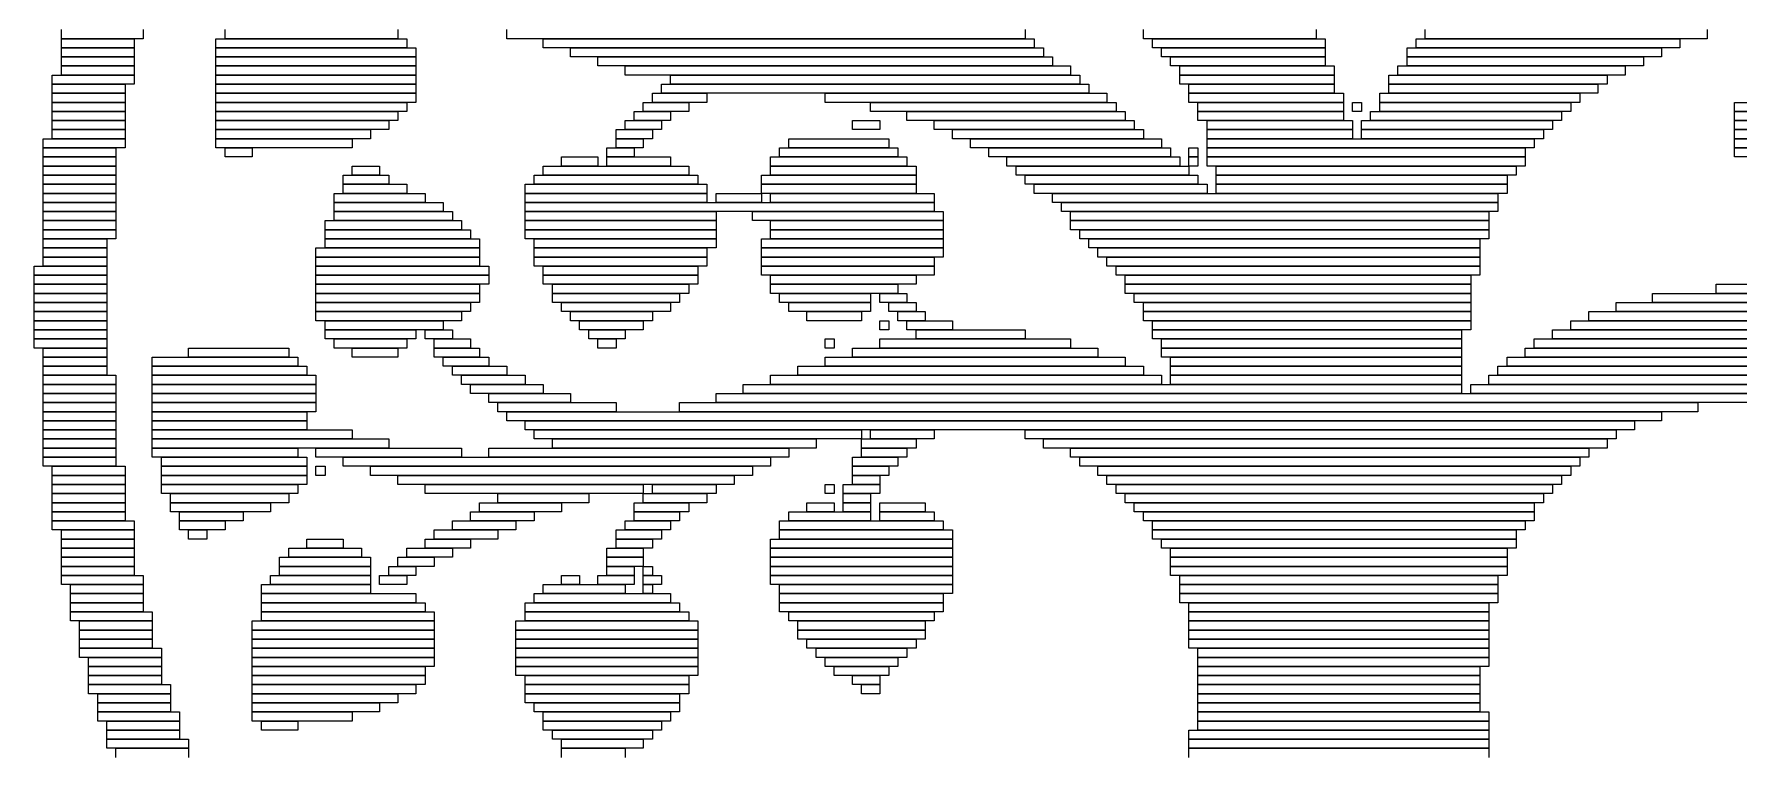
# Model space of a CAD drawing. Extents: x 365 to 658, y 364 to 660.
# Drawn here: x 365 to 552.5, y 463.5 to 542.5 of the extents above; entities that cross this region are included whole.
import ezdxf

# ---------------------------------------------------------------- set-up
doc = ezdxf.new("R2010")
doc.units = 0

msp = doc.modelspace()

# ---------------------------------------------------------------- linework, layer by layer
for p, q in [((368, 542), (368, 543)), ((377, 542), (368, 542)), ((368, 542), (376, 542)), ((368, 541), (368, 542)), ((376, 542), (376, 541)), ((377, 543), (377, 542)), ((385, 542), (406, 542)), ((385, 541), (385, 542)), ((386, 542), (386, 543)), ((405, 542), (386, 542)), ((405, 543), (405, 542)), ((406, 542), (406, 541)), ((417, 542), (417, 543)), ((474, 542), (417, 542)), ((421, 542), (475, 542)), ((421, 541), (421, 542)), ((474, 543), (474, 542)), ((475, 542), (475, 541)), ((487, 542), (487, 543)), ((506, 542), (487, 542)), ((488, 542), (507, 542)), ((488, 541), (488, 542)), ((506, 543), (506, 542)), ((507, 542), (507, 541)), ((517, 542), (546, 542)), ((517, 541), (517, 542)), ((518, 542), (518, 543)), ((549, 542), (518, 542)), ((546, 542), (546, 541)), ((549, 543), (549, 542)), ((376, 541), (368, 541)), ((368, 541), (376, 541)), ((368, 540), (368, 541)), ((376, 540), (368, 540)), ((368, 540), (376, 540)), ((368, 539), (368, 540)), ((376, 541), (376, 540)), ((376, 540), (376, 539)), ((406, 541), (385, 541)), ((385, 541), (407, 541)), ((385, 540), (385, 541)), ((407, 540), (385, 540)), ((385, 540), (407, 540)), ((385, 539), (385, 540)), ((407, 541), (407, 540)), ((407, 540), (407, 539)), ((475, 541), (421, 541)), ((424, 541), (476, 541)), ((424, 540), (424, 541)), ((476, 540), (424, 540)), ((427, 540), (477, 540)), ((427, 539), (427, 540)), ((476, 541), (476, 540)), ((477, 540), (477, 539)), ((507, 541), (488, 541)), ((489, 541), (507, 541)), ((489, 540), (489, 541)), ((507, 540), (489, 540)), ((490, 540), (507, 540)), ((490, 539), (490, 540)), ((507, 541), (507, 540)), ((507, 540), (507, 539)), ((516, 541), (544, 541)), ((516, 540), (516, 541)), ((544, 540), (516, 540)), ((516, 540), (542, 540)), ((516, 539), (516, 540)), ((546, 541), (517, 541)), ((542, 540), (542, 539)), ((544, 541), (544, 540)), ((376, 539), (368, 539)), ((368, 539), (376, 539)), ((368, 538), (368, 539)), ((376, 539), (376, 538)), ((407, 539), (385, 539)), ((385, 539), (407, 539)), ((385, 538), (385, 539)), ((407, 539), (407, 538)), ((477, 539), (427, 539)), ((430, 539), (479, 539)), ((430, 538), (430, 539)), ((479, 539), (479, 538)), ((507, 539), (490, 539)), ((491, 539), (508, 539)), ((491, 538), (491, 539)), ((508, 539), (508, 538)), ((515, 539), (540, 539)), ((515, 538), (515, 539)), ((542, 539), (516, 539)), ((540, 539), (540, 538)), ((367, 538), (376, 538)), ((367, 537), (367, 538)), ((376, 537), (367, 537)), ((367, 537), (375, 537)), ((367, 536), (367, 537)), ((376, 538), (368, 538)), ((375, 537), (375, 536)), ((376, 538), (376, 537)), ((407, 538), (385, 538)), ((385, 538), (407, 538)), ((385, 537), (385, 538)), ((407, 537), (385, 537)), ((385, 537), (407, 537)), ((385, 536), (385, 537)), ((407, 538), (407, 537)), ((407, 537), (407, 536)), ((479, 538), (430, 538)), ((434, 537), (481, 537)), ((434, 536), (434, 537)), ((435, 538), (480, 538)), ((435, 537), (435, 538)), ((480, 537), (435, 537)), ((480, 538), (480, 537)), ((481, 537), (481, 536)), ((508, 538), (491, 538)), ((491, 538), (508, 538)), ((491, 537), (491, 538)), ((508, 537), (491, 537)), ((492, 537), (508, 537)), ((492, 536), (492, 537)), ((508, 538), (508, 537)), ((508, 537), (508, 536)), ((514, 538), (538, 538)), ((514, 537), (514, 538)), ((538, 537), (514, 537)), ((514, 537), (537, 537)), ((514, 536), (514, 537)), ((540, 538), (515, 538)), ((537, 537), (537, 536)), ((538, 538), (538, 537)), ((375, 536), (367, 536)), ((367, 536), (375, 536)), ((367, 535), (367, 536)), ((375, 535), (367, 535)), ((367, 535), (375, 535)), ((367, 534), (367, 535)), ((375, 536), (375, 535)), ((375, 535), (375, 534)), ((407, 536), (385, 536)), ((385, 536), (407, 536)), ((385, 535), (385, 536)), ((407, 535), (385, 535)), ((385, 535), (406, 535)), ((385, 534), (385, 535)), ((406, 535), (406, 534)), ((407, 536), (407, 535)), ((432, 535), (437, 535)), ((432, 534), (432, 535)), ((433, 536), (439, 536)), ((433, 535), (433, 536)), ((439, 535), (433, 535)), ((481, 536), (434, 536)), ((437, 535), (437, 534)), ((439, 536), (439, 535)), ((452, 536), (483, 536)), ((452, 535), (452, 536)), ((483, 535), (452, 535)), ((457, 535), (484, 535)), ((457, 534), (457, 535)), ((483, 536), (483, 535)), ((484, 535), (484, 534)), ((508, 536), (492, 536)), ((492, 536), (509, 536)), ((492, 535), (492, 536)), ((509, 535), (492, 535)), ((493, 535), (509, 535)), ((493, 534), (493, 535)), ((509, 536), (509, 535)), ((509, 535), (509, 534)), ((510, 535), (511, 535)), ((510, 534), (510, 535)), ((511, 535), (511, 534)), ((513, 536), (535, 536)), ((513, 535), (513, 536)), ((535, 535), (513, 535)), ((513, 535), (534, 535)), ((513, 534), (513, 535)), ((537, 536), (514, 536)), ((534, 535), (534, 534)), ((535, 536), (535, 535)), ((552, 535), (575, 535)), ((552, 534), (552, 535)), ((375, 534), (367, 534)), ((367, 534), (375, 534)), ((367, 533), (367, 534)), ((375, 533), (367, 533)), ((367, 533), (375, 533)), ((367, 532), (367, 533)), ((375, 534), (375, 533)), ((375, 533), (375, 532)), ((406, 534), (385, 534)), ((385, 534), (405, 534)), ((385, 533), (385, 534)), ((405, 533), (385, 533)), ((385, 533), (404, 533)), ((385, 532), (385, 533)), ((404, 533), (404, 532)), ((405, 534), (405, 533)), ((430, 533), (434, 533)), ((430, 532), (430, 533)), ((431, 534), (435, 534)), ((431, 533), (431, 534)), ((435, 533), (431, 533)), ((437, 534), (432, 534)), ((434, 533), (434, 532)), ((435, 534), (435, 533)), ((455, 533), (458, 533)), ((455, 532), (455, 533)), ((484, 534), (457, 534)), ((458, 533), (458, 532)), ((461, 534), (485, 534)), ((461, 533), (461, 534)), ((485, 533), (461, 533)), ((464, 533), (486, 533)), ((464, 532), (464, 533)), ((485, 534), (485, 533)), ((486, 533), (486, 532)), ((509, 534), (493, 534)), ((493, 534), (509, 534)), ((493, 533), (493, 534)), ((509, 533), (493, 533)), ((494, 533), (510, 533)), ((494, 532), (494, 533)), ((509, 534), (509, 533)), ((511, 534), (510, 534)), ((510, 533), (510, 532)), ((511, 533), (532, 533)), ((511, 532), (511, 533)), ((512, 534), (533, 534)), ((512, 533), (512, 534)), ((533, 533), (512, 533)), ((534, 534), (513, 534)), ((532, 533), (532, 532)), ((533, 534), (533, 533)), ((575, 534), (552, 534)), ((552, 534), (575, 534)), ((552, 533), (552, 534)), ((575, 533), (552, 533)), ((552, 533), (574, 533)), ((552, 532), (552, 533)), ((366, 531), (375, 531)), ((366, 530), (366, 531)), ((375, 532), (367, 532)), ((367, 532), (375, 532)), ((367, 531), (367, 532)), ((375, 531), (367, 531)), ((375, 532), (375, 531)), ((375, 531), (375, 530)), ((404, 532), (385, 532)), ((385, 532), (402, 532)), ((385, 531), (385, 532)), ((402, 531), (385, 531)), ((385, 531), (400, 531)), ((385, 530), (385, 531)), ((400, 531), (400, 530)), ((402, 532), (402, 531)), ((429, 532), (433, 532)), ((429, 531), (429, 532)), ((433, 531), (429, 531)), ((429, 531), (432, 531)), ((429, 530), (429, 531)), ((434, 532), (430, 532)), ((432, 531), (432, 530)), ((433, 532), (433, 531)), ((448, 531), (459, 531)), ((448, 530), (448, 531)), ((458, 532), (455, 532)), ((459, 531), (459, 530)), ((486, 532), (464, 532)), ((466, 532), (487, 532)), ((466, 531), (466, 532)), ((487, 531), (466, 531)), ((468, 531), (489, 531)), ((468, 530), (468, 531)), ((487, 532), (487, 531)), ((489, 531), (489, 530)), ((510, 532), (494, 532)), ((494, 532), (510, 532)), ((494, 531), (494, 532)), ((510, 531), (494, 531)), ((494, 531), (530, 531)), ((494, 530), (494, 531)), ((510, 532), (510, 531)), ((532, 532), (511, 532)), ((511, 532), (531, 532)), ((511, 531), (511, 532)), ((531, 531), (511, 531)), ((530, 531), (530, 530)), ((531, 532), (531, 531)), ((574, 532), (552, 532)), ((552, 532), (574, 532)), ((552, 531), (552, 532)), ((574, 531), (552, 531)), ((552, 531), (574, 531)), ((552, 530), (552, 531)), ((375, 530), (366, 530)), ((366, 530), (374, 530)), ((366, 529), (366, 530)), ((374, 529), (366, 529)), ((366, 529), (374, 529)), ((366, 528), (366, 529)), ((374, 530), (374, 529)), ((374, 529), (374, 528)), ((400, 530), (385, 530)), ((386, 530), (389, 530)), ((386, 529), (386, 530)), ((389, 529), (386, 529)), ((389, 530), (389, 529)), ((423, 529), (427, 529)), ((423, 528), (423, 529)), ((427, 529), (427, 528)), ((428, 530), (431, 530)), ((428, 529), (428, 530)), ((431, 529), (428, 529)), ((428, 529), (435, 529)), ((428, 528), (428, 529)), ((432, 530), (429, 530)), ((431, 530), (431, 529)), ((435, 529), (435, 528)), ((446, 529), (461, 529)), ((446, 528), (446, 529)), ((447, 530), (460, 530)), ((447, 529), (447, 530)), ((460, 529), (447, 529)), ((459, 530), (448, 530)), ((460, 530), (460, 529)), ((461, 529), (461, 528)), ((489, 530), (468, 530)), ((470, 530), (490, 530)), ((470, 529), (470, 530)), ((490, 529), (470, 529)), ((472, 529), (491, 529)), ((472, 528), (472, 529)), ((490, 530), (490, 529)), ((491, 529), (491, 528)), ((492, 530), (493, 530)), ((492, 529), (492, 530)), ((493, 529), (492, 529)), ((492, 529), (493, 529)), ((492, 528), (492, 529)), ((493, 530), (493, 529)), ((493, 529), (493, 528)), ((530, 530), (494, 530)), ((494, 530), (529, 530)), ((494, 529), (494, 530)), ((529, 529), (494, 529)), ((494, 529), (529, 529)), ((494, 528), (494, 529)), ((529, 530), (529, 529)), ((529, 529), (529, 528)), ((574, 530), (552, 530)), ((552, 530), (574, 530)), ((552, 529), (552, 530)), ((574, 529), (552, 529)), ((374, 528), (366, 528)), ((366, 528), (374, 528)), ((366, 527), (366, 528)), ((374, 527), (366, 527)), ((366, 527), (374, 527)), ((366, 526), (366, 527)), ((374, 528), (374, 527)), ((374, 527), (374, 526)), ((399, 527), (404, 527)), ((399, 526), (399, 527)), ((400, 528), (403, 528)), ((400, 527), (400, 528)), ((403, 527), (400, 527)), ((403, 528), (403, 527)), ((404, 527), (404, 526)), ((420, 527), (438, 527)), ((420, 526), (420, 527)), ((421, 528), (437, 528)), ((421, 527), (421, 528)), ((437, 527), (421, 527)), ((427, 528), (423, 528)), ((435, 528), (428, 528)), ((437, 528), (437, 527)), ((438, 527), (438, 526)), ((445, 527), (462, 527)), ((445, 526), (445, 527)), ((461, 528), (446, 528)), ((446, 528), (462, 528)), ((446, 527), (446, 528)), ((462, 527), (446, 527)), ((462, 528), (462, 527)), ((462, 527), (462, 526)), ((491, 528), (472, 528)), ((473, 528), (492, 528)), ((473, 527), (473, 528)), ((492, 527), (473, 527)), ((474, 527), (493, 527)), ((474, 526), (474, 527)), ((493, 528), (492, 528)), ((492, 528), (492, 527)), ((493, 527), (493, 526)), ((529, 528), (494, 528)), ((495, 528), (528, 528)), ((495, 527), (495, 528)), ((528, 527), (495, 527)), ((495, 527), (527, 527)), ((495, 526), (495, 527)), ((527, 527), (527, 526)), ((528, 528), (528, 527)), ((374, 526), (366, 526)), ((366, 526), (374, 526)), ((366, 525), (366, 526)), ((374, 525), (366, 525)), ((366, 525), (374, 525)), ((366, 524), (366, 525)), ((374, 526), (374, 525)), ((374, 525), (374, 524)), ((398, 525), (408, 525)), ((398, 524), (398, 525)), ((404, 526), (399, 526)), ((399, 526), (406, 526)), ((399, 525), (399, 526)), ((406, 525), (399, 525)), ((406, 526), (406, 525)), ((408, 525), (408, 524)), ((419, 526), (439, 526)), ((419, 525), (419, 526)), ((439, 525), (419, 525)), ((419, 525), (439, 525)), ((419, 524), (419, 525)), ((438, 526), (420, 526)), ((439, 526), (439, 525)), ((439, 525), (439, 524)), ((440, 525), (445, 525)), ((440, 524), (440, 525)), ((462, 526), (445, 526)), ((445, 526), (462, 526)), ((445, 525), (445, 526)), ((462, 525), (445, 525)), ((445, 525), (445, 524)), ((446, 525), (464, 525)), ((446, 524), (446, 525)), ((462, 526), (462, 525)), ((464, 525), (464, 524)), ((493, 526), (474, 526)), ((475, 526), (494, 526)), ((475, 525), (475, 526)), ((494, 525), (475, 525)), ((477, 525), (526, 525)), ((477, 524), (477, 525)), ((494, 526), (494, 525)), ((527, 526), (495, 526)), ((495, 526), (527, 526)), ((495, 525), (495, 526)), ((527, 525), (495, 525)), ((526, 525), (526, 524)), ((527, 526), (527, 525)), ((374, 524), (366, 524)), ((366, 524), (374, 524)), ((366, 523), (366, 524)), ((374, 524), (374, 523)), ((408, 524), (398, 524)), ((398, 524), (410, 524)), ((398, 523), (398, 524)), ((410, 524), (410, 523)), ((439, 524), (419, 524)), ((419, 524), (464, 524)), ((419, 523), (419, 524)), ((445, 524), (440, 524)), ((464, 524), (446, 524)), ((464, 524), (464, 523)), ((526, 524), (477, 524)), ((478, 524), (526, 524)), ((478, 523), (478, 524)), ((526, 524), (526, 523)), ((374, 523), (366, 523)), ((366, 523), (374, 523)), ((366, 522), (366, 523)), ((374, 522), (366, 522)), ((366, 522), (374, 522)), ((366, 521), (366, 522)), ((374, 523), (374, 522)), ((374, 522), (374, 521)), ((397, 522), (412, 522)), ((397, 521), (397, 522)), ((410, 523), (398, 523)), ((398, 523), (411, 523)), ((398, 522), (398, 523)), ((411, 522), (398, 522)), ((411, 523), (411, 522)), ((412, 522), (412, 521)), ((464, 523), (419, 523)), ((419, 523), (440, 523)), ((419, 522), (419, 523)), ((440, 522), (419, 522)), ((419, 522), (440, 522)), ((419, 521), (419, 522)), ((440, 523), (440, 522)), ((440, 522), (440, 521)), ((444, 523), (465, 523)), ((444, 522), (444, 523)), ((465, 522), (444, 522)), ((446, 522), (465, 522)), ((446, 521), (446, 522)), ((465, 523), (465, 522)), ((465, 522), (465, 521)), ((526, 523), (478, 523)), ((479, 523), (525, 523)), ((479, 522), (479, 523)), ((525, 522), (479, 522)), ((479, 522), (525, 522)), ((479, 521), (479, 522)), ((525, 523), (525, 522)), ((525, 522), (525, 521)), ((374, 521), (366, 521)), ((366, 521), (374, 521)), ((366, 520), (366, 521)), ((374, 520), (366, 520)), ((366, 520), (373, 520)), ((366, 519), (366, 520)), ((373, 520), (373, 519)), ((374, 521), (374, 520)), ((412, 521), (397, 521)), ((397, 521), (413, 521)), ((397, 520), (397, 521)), ((413, 520), (397, 520)), ((397, 520), (414, 520)), ((397, 519), (397, 520)), ((413, 521), (413, 520)), ((414, 520), (414, 519)), ((440, 521), (419, 521)), ((419, 521), (440, 521)), ((419, 520), (419, 521)), ((440, 520), (419, 520)), ((420, 520), (440, 520)), ((420, 519), (420, 520)), ((440, 521), (440, 520)), ((440, 520), (440, 519)), ((445, 520), (465, 520)), ((445, 519), (445, 520)), ((465, 521), (446, 521)), ((446, 521), (465, 521)), ((446, 520), (446, 521)), ((465, 520), (446, 520)), ((465, 521), (465, 520)), ((465, 520), (465, 519)), ((525, 521), (479, 521)), ((480, 521), (525, 521)), ((480, 520), (480, 521)), ((525, 520), (480, 520)), ((481, 520), (524, 520)), ((481, 519), (481, 520)), ((524, 520), (524, 519)), ((525, 521), (525, 520)), ((373, 519), (366, 519)), ((366, 519), (373, 519)), ((366, 518), (366, 519)), ((373, 518), (366, 518)), ((366, 518), (373, 518)), ((366, 517), (366, 518)), ((373, 519), (373, 518)), ((373, 518), (373, 517)), ((396, 519), (414, 519)), ((396, 518), (396, 519)), ((414, 518), (396, 518)), ((396, 518), (414, 518)), ((396, 517), (396, 518)), ((414, 519), (397, 519)), ((414, 519), (414, 518)), ((414, 518), (414, 517)), ((440, 519), (420, 519)), ((420, 519), (439, 519)), ((420, 518), (420, 519)), ((439, 518), (420, 518)), ((420, 518), (439, 518)), ((420, 517), (420, 518)), ((439, 519), (439, 518)), ((439, 518), (439, 517)), ((465, 519), (445, 519)), ((445, 519), (465, 519)), ((445, 518), (445, 519)), ((465, 518), (445, 518)), ((445, 518), (464, 518)), ((445, 517), (445, 518)), ((464, 518), (464, 517)), ((465, 519), (465, 518)), ((524, 519), (481, 519)), ((482, 519), (524, 519)), ((482, 518), (482, 519)), ((524, 518), (482, 518)), ((483, 518), (524, 518)), ((483, 517), (483, 518)), ((524, 519), (524, 518)), ((524, 518), (524, 517)), ((365, 517), (373, 517)), ((365, 516), (365, 517)), ((373, 516), (365, 516)), ((365, 516), (373, 516)), ((365, 515), (365, 516)), ((373, 517), (366, 517)), ((373, 517), (373, 516)), ((373, 516), (373, 515)), ((414, 517), (396, 517)), ((396, 517), (415, 517)), ((396, 516), (396, 517)), ((415, 516), (396, 516)), ((396, 516), (415, 516)), ((396, 515), (396, 516)), ((415, 517), (415, 516)), ((415, 516), (415, 515)), ((439, 517), (420, 517)), ((421, 517), (438, 517)), ((421, 516), (421, 517)), ((438, 516), (421, 516)), ((421, 516), (438, 516)), ((421, 515), (421, 516)), ((438, 517), (438, 516)), ((438, 516), (438, 515)), ((464, 517), (445, 517)), ((445, 517), (464, 517)), ((445, 516), (445, 517)), ((464, 516), (445, 516)), ((446, 516), (462, 516)), ((446, 515), (446, 516)), ((462, 516), (462, 515)), ((464, 517), (464, 516)), ((524, 517), (483, 517)), ((484, 517), (524, 517)), ((484, 516), (484, 517)), ((524, 516), (484, 516)), ((485, 516), (523, 516)), ((485, 515), (485, 516)), ((523, 516), (523, 515)), ((524, 517), (524, 516)), ((373, 515), (365, 515)), ((365, 515), (373, 515)), ((365, 514), (365, 515)), ((373, 514), (365, 514)), ((365, 514), (373, 514)), ((365, 513), (365, 514)), ((373, 515), (373, 514)), ((373, 514), (373, 513)), ((415, 515), (396, 515)), ((396, 515), (414, 515)), ((396, 514), (396, 515)), ((414, 514), (396, 514)), ((396, 514), (414, 514)), ((396, 513), (396, 514)), ((414, 515), (414, 514)), ((414, 514), (414, 513)), ((438, 515), (421, 515)), ((422, 515), (437, 515)), ((422, 514), (422, 515)), ((437, 514), (422, 514)), ((422, 514), (436, 514)), ((422, 513), (422, 514)), ((436, 514), (436, 513)), ((437, 515), (437, 514)), ((462, 515), (446, 515)), ((446, 515), (460, 515)), ((446, 514), (446, 515)), ((460, 514), (446, 514)), ((447, 514), (457, 514)), ((447, 513), (447, 514)), ((457, 514), (457, 513)), ((458, 514), (461, 514)), ((458, 513), (458, 514)), ((460, 515), (460, 514)), ((461, 514), (461, 513)), ((523, 515), (485, 515)), ((485, 515), (523, 515)), ((485, 514), (485, 515)), ((523, 514), (485, 514)), ((486, 514), (523, 514)), ((486, 513), (486, 514)), ((523, 515), (523, 514)), ((523, 514), (523, 513)), ((543, 514), (575, 514)), ((543, 513), (543, 514)), ((550, 515), (558, 515)), ((550, 514), (550, 515)), ((558, 514), (550, 514)), ((373, 513), (365, 513)), ((365, 513), (373, 513)), ((365, 512), (365, 513)), ((373, 512), (365, 512)), ((365, 512), (373, 512)), ((365, 511), (365, 512)), ((373, 513), (373, 512)), ((373, 512), (373, 511)), ((414, 513), (396, 513)), ((396, 513), (413, 513)), ((396, 512), (396, 513)), ((413, 512), (396, 512)), ((396, 512), (412, 512)), ((396, 511), (396, 512)), ((412, 512), (412, 511)), ((413, 513), (413, 512)), ((436, 513), (422, 513)), ((423, 513), (435, 513)), ((423, 512), (423, 513)), ((435, 512), (423, 512)), ((424, 512), (433, 512)), ((424, 511), (424, 512)), ((433, 512), (433, 511)), ((435, 513), (435, 512)), ((457, 513), (447, 513)), ((448, 513), (457, 513)), ((448, 512), (448, 513)), ((457, 512), (448, 512)), ((450, 512), (456, 512)), ((450, 511), (450, 512)), ((456, 512), (456, 511)), ((457, 513), (457, 512)), ((461, 513), (458, 513)), ((459, 513), (462, 513)), ((459, 512), (459, 513)), ((462, 512), (459, 512)), ((460, 512), (463, 512)), ((460, 511), (460, 512)), ((462, 513), (462, 512)), ((463, 512), (463, 511)), ((523, 513), (486, 513)), ((487, 513), (523, 513)), ((487, 512), (487, 513)), ((523, 512), (487, 512)), ((487, 512), (523, 512)), ((487, 511), (487, 512)), ((523, 513), (523, 512)), ((523, 512), (523, 511)), ((536, 512), (573, 512)), ((536, 511), (536, 512)), ((539, 513), (573, 513)), ((539, 512), (539, 513)), ((573, 512), (539, 512)), ((575, 513), (543, 513)), ((373, 511), (365, 511)), ((365, 511), (373, 511)), ((365, 510), (365, 511)), ((373, 510), (365, 510)), ((365, 510), (373, 510)), ((365, 509), (365, 510)), ((373, 511), (373, 510)), ((373, 510), (373, 509)), ((412, 511), (396, 511)), ((397, 511), (410, 511)), ((397, 510), (397, 511)), ((410, 510), (397, 510)), ((397, 510), (407, 510)), ((397, 509), (397, 510)), ((407, 510), (407, 509)), ((408, 510), (411, 510)), ((408, 509), (408, 510)), ((410, 511), (410, 510)), ((411, 510), (411, 509)), ((433, 511), (424, 511)), ((425, 511), (432, 511)), ((425, 510), (425, 511)), ((432, 510), (425, 510)), ((426, 510), (430, 510)), ((426, 509), (426, 510)), ((430, 510), (430, 509)), ((432, 511), (432, 510)), ((456, 511), (450, 511)), ((458, 511), (459, 511)), ((458, 510), (458, 511)), ((459, 510), (458, 510)), ((459, 511), (459, 510)), ((463, 511), (460, 511)), ((461, 511), (466, 511)), ((461, 510), (461, 511)), ((466, 510), (461, 510)), ((462, 510), (474, 510)), ((462, 509), (462, 510)), ((466, 511), (466, 510)), ((474, 510), (474, 509)), ((523, 511), (487, 511)), ((488, 511), (523, 511)), ((488, 510), (488, 511)), ((523, 510), (488, 510)), ((488, 510), (522, 510)), ((488, 509), (488, 510)), ((522, 510), (522, 509)), ((523, 511), (523, 510)), ((532, 510), (578, 510)), ((532, 509), (532, 510)), ((534, 511), (576, 511)), ((534, 510), (534, 511)), ((576, 510), (534, 510)), ((573, 511), (536, 511)), ((373, 509), (365, 509)), ((365, 509), (373, 509)), ((365, 508), (365, 509)), ((373, 509), (373, 508)), ((407, 509), (397, 509)), ((398, 509), (406, 509)), ((398, 508), (398, 509)), ((406, 509), (406, 508)), ((411, 509), (408, 509)), ((409, 509), (413, 509)), ((409, 508), (409, 509)), ((413, 509), (413, 508)), ((430, 509), (426, 509)), ((427, 509), (429, 509)), ((427, 508), (427, 509)), ((429, 509), (429, 508)), ((452, 509), (453, 509)), ((452, 508), (452, 509)), ((453, 509), (453, 508)), ((458, 509), (479, 509)), ((458, 508), (458, 509)), ((474, 509), (462, 509)), ((479, 509), (479, 508)), ((522, 509), (488, 509)), ((489, 509), (522, 509)), ((489, 508), (489, 509)), ((522, 509), (522, 508)), ((530, 509), (581, 509)), ((530, 508), (530, 509)), ((578, 509), (532, 509)), ((373, 508), (365, 508)), ((366, 508), (373, 508)), ((366, 507), (366, 508)), ((373, 507), (366, 507)), ((366, 507), (373, 507)), ((366, 506), (366, 507)), ((373, 508), (373, 507)), ((373, 507), (373, 506)), ((378, 507), (394, 507)), ((378, 506), (378, 507)), ((382, 508), (393, 508)), ((382, 507), (382, 508)), ((393, 507), (382, 507)), ((393, 508), (393, 507)), ((394, 507), (394, 506)), ((406, 508), (398, 508)), ((400, 508), (405, 508)), ((400, 507), (400, 508)), ((405, 507), (400, 507)), ((405, 508), (405, 507)), ((413, 508), (409, 508)), ((409, 508), (414, 508)), ((409, 507), (409, 508)), ((414, 507), (409, 507)), ((410, 507), (415, 507)), ((410, 506), (410, 507)), ((414, 508), (414, 507)), ((415, 507), (415, 506)), ((429, 508), (427, 508)), ((453, 508), (452, 508)), ((452, 507), (485, 507)), ((452, 506), (452, 507)), ((455, 508), (482, 508)), ((455, 507), (455, 508)), ((482, 507), (455, 507)), ((479, 508), (458, 508)), ((482, 508), (482, 507)), ((485, 507), (485, 506)), ((522, 508), (489, 508)), ((489, 508), (522, 508)), ((489, 507), (489, 508)), ((522, 507), (489, 507)), ((490, 507), (522, 507)), ((490, 506), (490, 507)), ((522, 508), (522, 507)), ((522, 507), (522, 506)), ((527, 507), (585, 507)), ((527, 506), (527, 507)), ((529, 508), (583, 508)), ((529, 507), (529, 508)), ((583, 507), (529, 507)), ((581, 508), (530, 508)), ((373, 506), (366, 506)), ((366, 506), (373, 506)), ((366, 505), (366, 506)), ((373, 505), (366, 505)), ((366, 505), (374, 505)), ((366, 504), (366, 505)), ((373, 506), (373, 505)), ((374, 505), (374, 504)), ((394, 506), (378, 506)), ((378, 506), (395, 506)), ((378, 505), (378, 506)), ((395, 505), (378, 505)), ((378, 505), (396, 505)), ((378, 504), (378, 505)), ((395, 506), (395, 505)), ((396, 505), (396, 504)), ((415, 506), (410, 506)), ((411, 506), (417, 506)), ((411, 505), (411, 506)), ((417, 505), (411, 505)), ((412, 505), (419, 505)), ((412, 504), (412, 505)), ((417, 506), (417, 505)), ((419, 505), (419, 504)), ((446, 505), (489, 505)), ((446, 504), (446, 505)), ((449, 506), (487, 506)), ((449, 505), (449, 506)), ((487, 505), (449, 505)), ((485, 506), (452, 506)), ((487, 506), (487, 505)), ((489, 505), (489, 504)), ((522, 506), (490, 506)), ((490, 506), (522, 506)), ((490, 505), (490, 506)), ((522, 505), (490, 505)), ((490, 505), (522, 505)), ((490, 504), (490, 505)), ((522, 506), (522, 505)), ((522, 505), (522, 504)), ((525, 505), (607, 505)), ((525, 504), (525, 505)), ((526, 506), (589, 506)), ((526, 505), (526, 506)), ((589, 505), (526, 505)), ((585, 506), (527, 506)), ((374, 504), (366, 504)), ((366, 504), (374, 504)), ((366, 503), (366, 504)), ((374, 503), (366, 503)), ((366, 503), (374, 503)), ((366, 502), (366, 503)), ((374, 504), (374, 503)), ((374, 503), (374, 502)), ((396, 504), (378, 504)), ((378, 504), (396, 504)), ((378, 503), (378, 504)), ((396, 503), (378, 503)), ((378, 503), (396, 503)), ((378, 502), (378, 503)), ((396, 504), (396, 503)), ((396, 503), (396, 502)), ((419, 504), (412, 504)), ((413, 504), (421, 504)), ((413, 503), (413, 504)), ((421, 503), (413, 503)), ((415, 503), (424, 503)), ((415, 502), (415, 503)), ((421, 504), (421, 503)), ((424, 503), (424, 502)), ((440, 503), (566, 503)), ((440, 502), (440, 503)), ((443, 504), (522, 504)), ((443, 503), (443, 504)), ((522, 503), (443, 503)), ((489, 504), (446, 504)), ((522, 504), (490, 504)), ((522, 504), (522, 503)), ((523, 504), (606, 504)), ((523, 503), (523, 504)), ((606, 503), (523, 503)), ((607, 504), (525, 504)), ((374, 502), (366, 502)), ((366, 502), (374, 502)), ((366, 501), (366, 502)), ((374, 501), (366, 501)), ((366, 501), (374, 501)), ((366, 500), (366, 501)), ((374, 502), (374, 501)), ((374, 501), (374, 500)), ((396, 502), (378, 502)), ((378, 502), (396, 502)), ((378, 501), (378, 502)), ((396, 501), (378, 501)), ((378, 501), (395, 501)), ((378, 500), (378, 501)), ((395, 501), (395, 500)), ((396, 502), (396, 501)), ((424, 502), (415, 502)), ((416, 502), (429, 502)), ((416, 501), (416, 502)), ((429, 501), (416, 501)), ((417, 501), (544, 501)), ((417, 500), (417, 501)), ((429, 502), (429, 501)), ((436, 502), (548, 502)), ((436, 501), (436, 502)), ((548, 501), (436, 501)), ((566, 502), (440, 502)), ((544, 501), (544, 500)), ((548, 502), (548, 501)), ((374, 500), (366, 500)), ((366, 500), (374, 500)), ((366, 499), (366, 500)), ((374, 499), (366, 499)), ((366, 499), (374, 499)), ((366, 498), (366, 499)), ((374, 500), (374, 499)), ((374, 499), (374, 498)), ((395, 500), (378, 500)), ((378, 500), (395, 500)), ((378, 499), (378, 500)), ((395, 499), (378, 499)), ((378, 499), (400, 499)), ((378, 498), (378, 499)), ((395, 500), (395, 499)), ((400, 499), (400, 498)), ((544, 500), (417, 500)), ((419, 500), (541, 500)), ((419, 499), (419, 500)), ((541, 499), (419, 499)), ((420, 499), (456, 499)), ((420, 498), (420, 499)), ((456, 499), (456, 498)), ((457, 499), (464, 499)), ((457, 498), (457, 499)), ((464, 499), (464, 498)), ((474, 499), (539, 499)), ((474, 498), (474, 499)), ((539, 499), (539, 498)), ((541, 500), (541, 499)), ((374, 498), (366, 498)), ((366, 498), (374, 498)), ((366, 497), (366, 498)), ((374, 497), (366, 497)), ((366, 497), (374, 497)), ((366, 496), (366, 497)), ((374, 498), (374, 497)), ((374, 497), (374, 496)), ((400, 498), (378, 498)), ((378, 498), (404, 498)), ((378, 497), (378, 498)), ((404, 497), (378, 497)), ((378, 497), (394, 497)), ((378, 496), (378, 497)), ((394, 497), (394, 496)), ((396, 497), (412, 497)), ((396, 496), (396, 497)), ((404, 498), (404, 497)), ((412, 497), (412, 496)), ((415, 497), (448, 497)), ((415, 496), (415, 497)), ((456, 498), (420, 498)), ((422, 498), (451, 498)), ((422, 497), (422, 498)), ((451, 497), (422, 497)), ((448, 497), (448, 496)), ((451, 498), (451, 497)), ((456, 498), (462, 498)), ((456, 497), (456, 498)), ((462, 497), (456, 497)), ((456, 497), (461, 497)), ((456, 496), (456, 497)), ((464, 498), (457, 498)), ((461, 497), (461, 496)), ((462, 498), (462, 497)), ((539, 498), (474, 498)), ((476, 498), (538, 498)), ((476, 497), (476, 498)), ((538, 497), (476, 497)), ((479, 497), (536, 497)), ((479, 496), (479, 497)), ((536, 497), (536, 496)), ((538, 498), (538, 497)), ((374, 496), (366, 496)), ((366, 496), (374, 496)), ((366, 495), (366, 496)), ((374, 495), (366, 495)), ((367, 495), (375, 495)), ((367, 494), (367, 495)), ((374, 496), (374, 495)), ((375, 495), (375, 494)), ((394, 496), (378, 496)), ((379, 496), (395, 496)), ((379, 495), (379, 496)), ((395, 495), (379, 495)), ((379, 495), (395, 495)), ((379, 494), (379, 495)), ((395, 496), (395, 495)), ((395, 495), (395, 494)), ((412, 496), (396, 496)), ((396, 495), (397, 495)), ((396, 494), (396, 495)), ((397, 495), (397, 494)), ((399, 496), (446, 496)), ((399, 495), (399, 496)), ((446, 495), (399, 495)), ((402, 495), (444, 495)), ((402, 494), (402, 495)), ((448, 496), (415, 496)), ((444, 495), (444, 494)), ((446, 496), (446, 495)), ((455, 496), (460, 496)), ((455, 495), (455, 496)), ((460, 495), (455, 495)), ((455, 495), (459, 495)), ((455, 494), (455, 495)), ((461, 496), (456, 496)), ((459, 495), (459, 494)), ((460, 496), (460, 495)), ((536, 496), (479, 496)), ((480, 496), (535, 496)), ((480, 495), (480, 496)), ((535, 495), (480, 495)), ((482, 495), (534, 495)), ((482, 494), (482, 495)), ((534, 495), (534, 494)), ((535, 496), (535, 495)), ((375, 494), (367, 494)), ((367, 494), (375, 494)), ((367, 493), (367, 494)), ((375, 494), (375, 493)), ((395, 494), (379, 494)), ((379, 494), (395, 494)), ((379, 493), (379, 494)), ((395, 494), (395, 493)), ((397, 494), (396, 494)), ((444, 494), (402, 494)), ((405, 494), (442, 494)), ((405, 493), (405, 494)), ((442, 494), (442, 493)), ((459, 494), (455, 494)), ((455, 494), (458, 494)), ((455, 493), (455, 494)), ((458, 494), (458, 493)), ((534, 494), (482, 494)), ((483, 494), (533, 494)), ((483, 493), (483, 494)), ((533, 494), (533, 493)), ((375, 493), (367, 493)), ((367, 493), (375, 493)), ((367, 492), (367, 493)), ((375, 492), (367, 492)), ((367, 492), (375, 492)), ((367, 491), (367, 492)), ((375, 493), (375, 492)), ((375, 492), (375, 491)), ((395, 493), (379, 493)), ((379, 493), (394, 493)), ((379, 492), (379, 493)), ((394, 492), (379, 492)), ((380, 492), (393, 492)), ((380, 491), (380, 492)), ((393, 492), (393, 491)), ((394, 493), (394, 492)), ((442, 493), (405, 493)), ((408, 493), (432, 493)), ((408, 492), (408, 493)), ((432, 492), (408, 492)), ((416, 492), (426, 492)), ((416, 491), (416, 492)), ((426, 492), (426, 491)), ((432, 493), (432, 492)), ((432, 492), (439, 492)), ((432, 491), (432, 492)), ((433, 493), (440, 493)), ((433, 492), (433, 493)), ((440, 492), (433, 492)), ((439, 492), (439, 491)), ((440, 493), (440, 492)), ((452, 493), (453, 493)), ((452, 492), (452, 493)), ((453, 492), (452, 492)), ((453, 493), (453, 492)), ((454, 493), (458, 493)), ((454, 492), (454, 493)), ((458, 492), (454, 492)), ((454, 492), (457, 492)), ((454, 491), (454, 492)), ((458, 493), (455, 493)), ((457, 492), (457, 491)), ((458, 493), (458, 492)), ((533, 493), (483, 493)), ((484, 493), (532, 493)), ((484, 492), (484, 493)), ((532, 492), (484, 492)), ((485, 492), (531, 492)), ((485, 491), (485, 492)), ((531, 492), (531, 491)), ((532, 493), (532, 492)), ((375, 491), (367, 491)), ((367, 491), (375, 491)), ((367, 490), (367, 491)), ((375, 490), (367, 490)), ((367, 490), (375, 490)), ((367, 489), (367, 490)), ((375, 491), (375, 490)), ((375, 490), (375, 489)), ((393, 491), (380, 491)), ((380, 491), (391, 491)), ((380, 490), (380, 491)), ((391, 490), (380, 490)), ((381, 490), (388, 490)), ((381, 489), (381, 490)), ((388, 490), (388, 489)), ((391, 491), (391, 490)), ((413, 490), (420, 490)), ((413, 489), (413, 490)), ((414, 491), (423, 491)), ((414, 490), (414, 491)), ((423, 490), (414, 490)), ((426, 491), (416, 491)), ((420, 490), (420, 489)), ((423, 491), (423, 490)), ((431, 491), (437, 491)), ((431, 490), (431, 491)), ((437, 490), (431, 490)), ((431, 490), (436, 490)), ((431, 489), (431, 490)), ((439, 491), (432, 491)), ((436, 490), (436, 489)), ((437, 491), (437, 490)), ((448, 490), (457, 490)), ((448, 489), (448, 490)), ((450, 491), (453, 491)), ((450, 490), (450, 491)), ((453, 490), (450, 490)), ((453, 491), (453, 490)), ((457, 491), (454, 491)), ((454, 491), (457, 491)), ((454, 490), (454, 491)), ((457, 490), (454, 490)), ((457, 491), (457, 490)), ((457, 490), (457, 489)), ((458, 491), (463, 491)), ((458, 490), (458, 491)), ((463, 490), (458, 490)), ((458, 490), (464, 490)), ((458, 489), (458, 490)), ((463, 491), (463, 490)), ((464, 490), (464, 489)), ((531, 491), (485, 491)), ((486, 491), (530, 491)), ((486, 490), (486, 491)), ((530, 490), (486, 490)), ((487, 490), (530, 490)), ((487, 489), (487, 490)), ((530, 491), (530, 490)), ((530, 490), (530, 489)), ((375, 489), (367, 489)), ((367, 489), (376, 489)), ((367, 488), (367, 489)), ((376, 488), (367, 488)), ((368, 488), (376, 488)), ((368, 487), (368, 488)), ((376, 489), (376, 488)), ((376, 488), (376, 487)), ((388, 489), (381, 489)), ((381, 489), (386, 489)), ((381, 488), (381, 489)), ((386, 488), (381, 488)), ((382, 488), (384, 488)), ((382, 487), (382, 488)), ((384, 488), (384, 487)), ((386, 489), (386, 488)), ((409, 488), (416, 488)), ((409, 487), (409, 488)), ((411, 489), (418, 489)), ((411, 488), (411, 489)), ((418, 488), (411, 488)), ((420, 489), (413, 489)), ((416, 488), (416, 487)), ((418, 489), (418, 488)), ((429, 488), (434, 488)), ((429, 487), (429, 488)), ((430, 489), (435, 489)), ((430, 488), (430, 489)), ((435, 488), (430, 488)), ((436, 489), (431, 489)), ((434, 488), (434, 487)), ((435, 489), (435, 488)), ((447, 489), (465, 489)), ((447, 488), (447, 489)), ((465, 488), (447, 488)), ((447, 488), (466, 488)), ((447, 487), (447, 488)), ((457, 489), (448, 489)), ((464, 489), (458, 489)), ((465, 489), (465, 488)), ((466, 488), (466, 487)), ((530, 489), (487, 489)), ((488, 489), (529, 489)), ((488, 488), (488, 489)), ((529, 488), (488, 488)), ((488, 488), (528, 488)), ((488, 487), (488, 488)), ((528, 488), (528, 487)), ((529, 489), (529, 488)), ((376, 487), (368, 487)), ((368, 487), (376, 487)), ((368, 486), (368, 487)), ((376, 486), (368, 486)), ((368, 486), (376, 486)), ((368, 485), (368, 486)), ((376, 487), (376, 486)), ((376, 486), (376, 485)), ((384, 487), (382, 487)), ((393, 486), (401, 486)), ((393, 485), (393, 486)), ((395, 487), (399, 487)), ((395, 486), (395, 487)), ((399, 486), (395, 486)), ((399, 487), (399, 486)), ((401, 486), (401, 485)), ((406, 486), (411, 486)), ((406, 485), (406, 486)), ((408, 487), (413, 487)), ((408, 486), (408, 487)), ((413, 486), (408, 486)), ((416, 487), (409, 487)), ((411, 486), (411, 485)), ((413, 487), (413, 486)), ((428, 486), (432, 486)), ((428, 485), (428, 486)), ((434, 487), (429, 487)), ((429, 487), (433, 487)), ((429, 486), (429, 487)), ((433, 486), (429, 486)), ((432, 486), (432, 485)), ((433, 487), (433, 486)), ((446, 487), (466, 487)), ((446, 486), (446, 487)), ((466, 486), (446, 486)), ((446, 486), (466, 486)), ((446, 485), (446, 486)), ((466, 487), (447, 487)), ((466, 487), (466, 486)), ((466, 486), (466, 485)), ((528, 487), (488, 487)), ((489, 487), (528, 487)), ((489, 486), (489, 487)), ((528, 486), (489, 486)), ((490, 486), (527, 486)), ((490, 485), (490, 486)), ((527, 486), (527, 485)), ((528, 487), (528, 486)), ((376, 485), (368, 485)), ((368, 485), (376, 485)), ((368, 484), (368, 485)), ((376, 484), (368, 484)), ((368, 484), (376, 484)), ((368, 483), (368, 484)), ((376, 485), (376, 484)), ((376, 484), (376, 483)), ((392, 485), (402, 485)), ((392, 484), (392, 485)), ((402, 484), (392, 484)), ((392, 484), (402, 484)), ((392, 483), (392, 484)), ((401, 485), (393, 485)), ((402, 485), (402, 484)), ((402, 484), (402, 483)), ((404, 484), (407, 484)), ((404, 483), (404, 484)), ((405, 485), (409, 485)), ((405, 484), (405, 485)), ((409, 484), (405, 484)), ((411, 485), (406, 485)), ((407, 484), (407, 483)), ((409, 485), (409, 484)), ((432, 485), (428, 485)), ((428, 485), (432, 485)), ((428, 484), (428, 485)), ((432, 484), (428, 484)), ((428, 484), (431, 484)), ((428, 483), (428, 484)), ((431, 484), (431, 483)), ((432, 485), (432, 484)), ((432, 484), (433, 484)), ((432, 483), (432, 484)), ((433, 484), (433, 483)), ((466, 485), (446, 485)), ((446, 485), (466, 485)), ((446, 484), (446, 485)), ((466, 484), (446, 484)), ((446, 484), (466, 484)), ((446, 483), (446, 484)), ((466, 485), (466, 484)), ((466, 484), (466, 483)), ((527, 485), (490, 485)), ((490, 485), (527, 485)), ((490, 484), (490, 485)), ((527, 484), (490, 484)), ((490, 484), (527, 484)), ((490, 483), (490, 484)), ((527, 485), (527, 484)), ((527, 484), (527, 483)), ((376, 483), (368, 483)), ((368, 483), (377, 483)), ((368, 482), (368, 483)), ((377, 482), (368, 482)), ((369, 482), (377, 482)), ((369, 481), (369, 482)), ((377, 483), (377, 482)), ((377, 482), (377, 481)), ((390, 482), (402, 482)), ((390, 481), (390, 482)), ((391, 483), (402, 483)), ((391, 482), (391, 483)), ((402, 482), (391, 482)), ((402, 483), (392, 483)), ((402, 483), (402, 482)), ((402, 482), (402, 481)), ((403, 483), (406, 483)), ((403, 482), (403, 483)), ((406, 482), (403, 482)), ((407, 483), (404, 483)), ((406, 483), (406, 482)), ((421, 482), (430, 482)), ((421, 481), (421, 482)), ((423, 483), (425, 483)), ((423, 482), (423, 483)), ((425, 482), (423, 482)), ((425, 483), (425, 482)), ((427, 483), (431, 483)), ((427, 482), (427, 483)), ((431, 482), (427, 482)), ((431, 483), (428, 483)), ((430, 482), (430, 481)), ((431, 483), (431, 482)), ((433, 483), (432, 483)), ((432, 483), (434, 483)), ((432, 482), (432, 483)), ((434, 482), (432, 482)), ((432, 482), (433, 482)), ((432, 481), (432, 482)), ((433, 482), (433, 481)), ((434, 483), (434, 482)), ((466, 483), (446, 483)), ((446, 483), (466, 483)), ((446, 482), (446, 483)), ((466, 482), (446, 482)), ((447, 482), (466, 482)), ((447, 481), (447, 482)), ((466, 483), (466, 482)), ((466, 482), (466, 481)), ((527, 483), (490, 483)), ((491, 483), (526, 483)), ((491, 482), (491, 483)), ((526, 482), (491, 482)), ((491, 482), (526, 482)), ((491, 481), (491, 482)), ((526, 483), (526, 482)), ((526, 482), (526, 481)), ((377, 481), (369, 481)), ((369, 481), (377, 481)), ((369, 480), (369, 481)), ((377, 480), (369, 480)), ((369, 480), (377, 480)), ((369, 479), (369, 480)), ((377, 481), (377, 480)), ((377, 480), (377, 479)), ((402, 481), (390, 481)), ((390, 481), (407, 481)), ((390, 480), (390, 481)), ((407, 480), (390, 480)), ((390, 480), (408, 480)), ((390, 479), (390, 480)), ((407, 481), (407, 480)), ((408, 480), (408, 479)), ((419, 480), (436, 480)), ((419, 479), (419, 480)), ((420, 481), (435, 481)), ((420, 480), (420, 481)), ((435, 480), (420, 480)), ((430, 481), (421, 481)), ((433, 481), (432, 481)), ((435, 481), (435, 480)), ((436, 480), (436, 479)), ((466, 481), (447, 481)), ((447, 481), (465, 481)), ((447, 480), (447, 481)), ((465, 480), (447, 480)), ((447, 480), (465, 480)), ((447, 479), (447, 480)), ((465, 481), (465, 480)), ((465, 480), (465, 479)), ((526, 481), (491, 481)), ((491, 481), (526, 481)), ((491, 480), (491, 481)), ((526, 480), (491, 480)), ((492, 480), (525, 480)), ((492, 479), (492, 480)), ((525, 480), (525, 479)), ((526, 481), (526, 480)), ((377, 479), (369, 479)), ((369, 479), (378, 479)), ((369, 478), (369, 479)), ((378, 479), (378, 478)), ((408, 479), (390, 479)), ((390, 479), (409, 479)), ((390, 478), (390, 479)), ((409, 479), (409, 478)), ((436, 479), (419, 479)), ((419, 479), (437, 479)), ((419, 478), (419, 479)), ((437, 479), (437, 478)), ((465, 479), (447, 479)), ((448, 479), (464, 479)), ((448, 478), (448, 479)), ((464, 479), (464, 478)), ((525, 479), (492, 479)), ((492, 479), (525, 479)), ((492, 478), (492, 479)), ((525, 479), (525, 478)), ((378, 478), (369, 478)), ((370, 478), (378, 478)), ((370, 477), (370, 478)), ((378, 477), (370, 477)), ((370, 477), (378, 477)), ((370, 476), (370, 477)), ((378, 478), (378, 477)), ((378, 477), (378, 476)), ((389, 478), (409, 478)), ((389, 477), (389, 478)), ((409, 477), (389, 477)), ((389, 477), (409, 477)), ((389, 476), (389, 477)), ((409, 478), (390, 478)), ((409, 478), (409, 477)), ((409, 477), (409, 476)), ((418, 478), (438, 478)), ((418, 477), (418, 478)), ((438, 477), (418, 477)), ((418, 477), (438, 477)), ((418, 476), (418, 477)), ((437, 478), (419, 478)), ((438, 478), (438, 477)), ((438, 477), (438, 476)), ((464, 478), (448, 478)), ((449, 478), (463, 478)), ((449, 477), (449, 478)), ((463, 477), (449, 477)), ((449, 477), (463, 477)), ((449, 476), (449, 477)), ((463, 478), (463, 477)), ((463, 477), (463, 476)), ((525, 478), (492, 478)), ((492, 478), (525, 478)), ((492, 477), (492, 478)), ((525, 477), (492, 477)), ((492, 477), (525, 477)), ((492, 476), (492, 477)), ((525, 478), (525, 477)), ((525, 477), (525, 476)), ((378, 476), (370, 476)), ((370, 476), (378, 476)), ((370, 475), (370, 476)), ((378, 475), (370, 475)), ((370, 475), (379, 475)), ((370, 474), (370, 475)), ((378, 476), (378, 475)), ((379, 475), (379, 474)), ((409, 476), (389, 476)), ((389, 476), (409, 476)), ((389, 475), (389, 476)), ((409, 475), (389, 475)), ((389, 475), (409, 475)), ((389, 474), (389, 475)), ((409, 476), (409, 475)), ((409, 475), (409, 474)), ((438, 476), (418, 476)), ((418, 476), (438, 476)), ((418, 475), (418, 476)), ((438, 475), (418, 475)), ((418, 475), (438, 475)), ((418, 474), (418, 475)), ((438, 476), (438, 475)), ((438, 475), (438, 474)), ((463, 476), (449, 476)), ((450, 476), (462, 476)), ((450, 475), (450, 476)), ((462, 475), (450, 475)), ((451, 475), (461, 475)), ((451, 474), (451, 475)), ((461, 475), (461, 474)), ((462, 476), (462, 475)), ((525, 476), (492, 476)), ((492, 476), (525, 476)), ((492, 475), (492, 476)), ((525, 475), (492, 475)), ((493, 475), (525, 475)), ((493, 474), (493, 475)), ((525, 476), (525, 475)), ((525, 475), (525, 474)), ((379, 474), (370, 474)), ((371, 474), (379, 474)), ((371, 473), (371, 474)), ((379, 473), (371, 473)), ((371, 473), (379, 473)), ((371, 472), (371, 473)), ((379, 474), (379, 473)), ((379, 473), (379, 472)), ((409, 474), (389, 474)), ((389, 474), (409, 474)), ((389, 473), (389, 474)), ((409, 473), (389, 473)), ((389, 473), (408, 473)), ((389, 472), (389, 473)), ((408, 473), (408, 472)), ((409, 474), (409, 473)), ((438, 474), (418, 474)), ((418, 474), (438, 474)), ((418, 473), (418, 474)), ((438, 473), (418, 473)), ((418, 473), (438, 473)), ((418, 472), (418, 473)), ((438, 474), (438, 473)), ((438, 473), (438, 472)), ((461, 474), (451, 474)), ((452, 474), (460, 474)), ((452, 473), (452, 474)), ((460, 473), (452, 473)), ((453, 473), (459, 473)), ((453, 472), (453, 473)), ((459, 473), (459, 472)), ((460, 474), (460, 473)), ((525, 474), (493, 474)), ((493, 474), (525, 474)), ((493, 473), (493, 474)), ((525, 473), (493, 473)), ((493, 473), (524, 473)), ((493, 472), (493, 473)), ((524, 473), (524, 472)), ((525, 474), (525, 473)), ((379, 472), (371, 472)), ((371, 472), (379, 472)), ((371, 471), (371, 472)), ((379, 471), (371, 471)), ((371, 471), (380, 471)), ((371, 470), (371, 471)), ((379, 472), (379, 471)), ((380, 471), (380, 470)), ((408, 472), (389, 472)), ((389, 472), (408, 472)), ((389, 471), (389, 472)), ((408, 471), (389, 471)), ((389, 471), (407, 471)), ((389, 470), (389, 471)), ((407, 471), (407, 470)), ((408, 472), (408, 471)), ((438, 472), (418, 472)), ((419, 472), (437, 472)), ((419, 471), (419, 472)), ((437, 471), (419, 471)), ((419, 471), (437, 471)), ((419, 470), (419, 471)), ((437, 472), (437, 471)), ((437, 471), (437, 470)), ((459, 472), (453, 472)), ((455, 472), (458, 472)), ((455, 471), (455, 472)), ((458, 471), (455, 471)), ((456, 471), (458, 471)), ((456, 470), (456, 471)), ((458, 472), (458, 471)), ((458, 471), (458, 470)), ((524, 472), (493, 472)), ((493, 472), (524, 472)), ((493, 471), (493, 472)), ((524, 471), (493, 471)), ((493, 471), (524, 471)), ((493, 470), (493, 471)), ((524, 472), (524, 471)), ((524, 471), (524, 470)), ((380, 470), (371, 470)), ((372, 470), (380, 470)), ((372, 469), (372, 470)), ((380, 469), (372, 469)), ((372, 469), (380, 469)), ((372, 468), (372, 469)), ((380, 470), (380, 469)), ((380, 469), (380, 468)), ((407, 470), (389, 470)), ((389, 470), (405, 470)), ((389, 469), (389, 470)), ((405, 469), (389, 469)), ((389, 469), (403, 469)), ((389, 468), (389, 469)), ((403, 469), (403, 468)), ((405, 470), (405, 469)), ((437, 470), (419, 470)), ((419, 470), (436, 470)), ((419, 469), (419, 470)), ((436, 469), (419, 469)), ((420, 469), (436, 469)), ((420, 468), (420, 469)), ((436, 470), (436, 469)), ((436, 469), (436, 468)), ((458, 470), (456, 470)), ((524, 470), (493, 470)), ((493, 470), (524, 470)), ((493, 469), (493, 470)), ((524, 469), (493, 469)), ((493, 469), (524, 469)), ((493, 468), (493, 469)), ((524, 470), (524, 469)), ((524, 469), (524, 468)), ((380, 468), (372, 468)), ((372, 468), (381, 468)), ((372, 467), (372, 468)), ((381, 467), (372, 467)), ((373, 467), (381, 467)), ((373, 466), (373, 467)), ((381, 468), (381, 467)), ((381, 467), (381, 466)), ((403, 468), (389, 468)), ((389, 468), (400, 468)), ((389, 467), (389, 468)), ((400, 467), (389, 467)), ((390, 467), (394, 467)), ((390, 466), (390, 467)), ((394, 467), (394, 466)), ((400, 468), (400, 467)), ((436, 468), (420, 468)), ((421, 468), (435, 468)), ((421, 467), (421, 468)), ((435, 467), (421, 467)), ((421, 467), (434, 467)), ((421, 466), (421, 467)), ((434, 467), (434, 466)), ((435, 468), (435, 467)), ((524, 468), (493, 468)), ((493, 468), (525, 468)), ((493, 467), (493, 468)), ((525, 467), (493, 467)), ((493, 467), (525, 467)), ((493, 466), (493, 467)), ((525, 468), (525, 467)), ((525, 467), (525, 466)), ((381, 466), (373, 466)), ((373, 466), (381, 466)), ((373, 465), (373, 466)), ((381, 465), (373, 465)), ((373, 465), (382, 465)), ((373, 464), (373, 465)), ((381, 466), (381, 465)), ((382, 465), (382, 464)), ((394, 466), (390, 466)), ((434, 466), (421, 466)), ((422, 466), (433, 466)), ((422, 465), (422, 466)), ((433, 465), (422, 465)), ((423, 465), (432, 465)), ((423, 464), (423, 465)), ((432, 465), (432, 464)), ((433, 466), (433, 465)), ((492, 466), (525, 466)), ((492, 465), (492, 466)), ((525, 465), (492, 465)), ((492, 465), (525, 465)), ((492, 464), (492, 465)), ((525, 466), (493, 466)), ((525, 466), (525, 465)), ((525, 465), (525, 464)), ((382, 464), (373, 464)), ((374, 464), (382, 464)), ((374, 463), (374, 464)), ((382, 464), (382, 463)), ((432, 464), (423, 464)), ((423, 464), (430, 464)), ((423, 463), (423, 464)), ((430, 464), (430, 463)), ((525, 464), (492, 464)), ((492, 464), (525, 464)), ((492, 463), (492, 464)), ((525, 464), (525, 463))]:
    msp.add_line(p, q)

doc.saveas('drawing.dxf')
